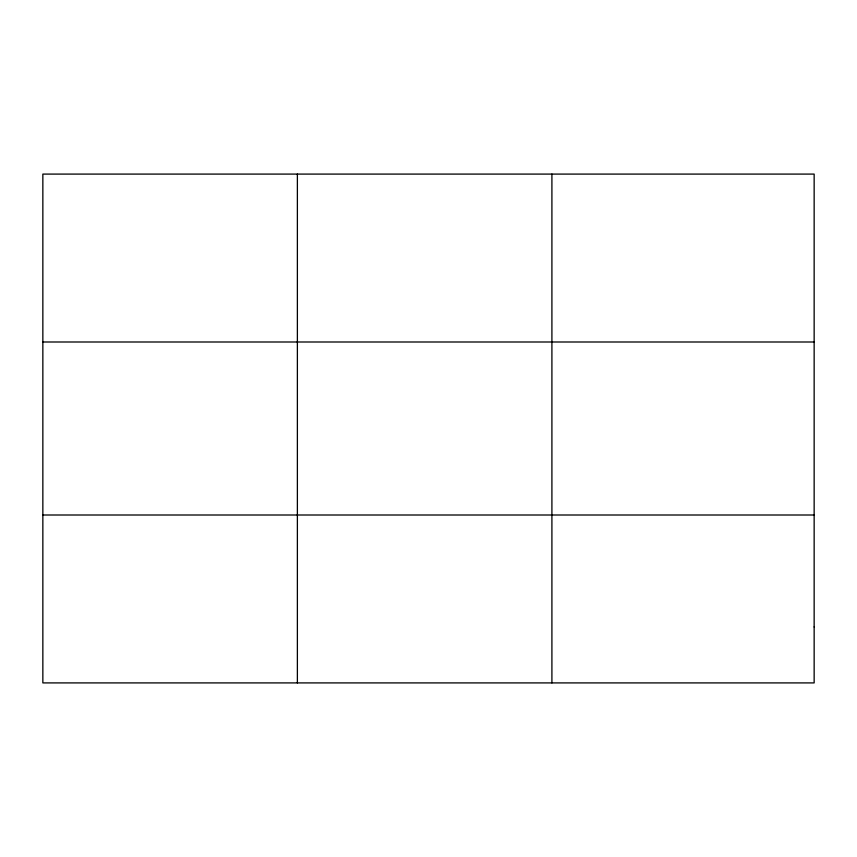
<?xml version="1.0" encoding="UTF-8"?>
<svg xmlns="http://www.w3.org/2000/svg" width="857" height="857" viewBox="0 0 857 857"><rect width="100%" height="100%" fill="white"/><g stroke="black" fill="none" stroke-linecap="round" stroke-linejoin="round"><path stroke-width="1.29" d="M297.379 174.089L297.379 682.911M551.908 174.089L551.908 682.911M42.85 341.997L814.15 341.997M42.85 515.003L814.15 515.003M814.15 626.938L814.15 682.911L42.85 682.911L42.85 174.089L814.15 174.089L814.15 626.938"/></g></svg>
